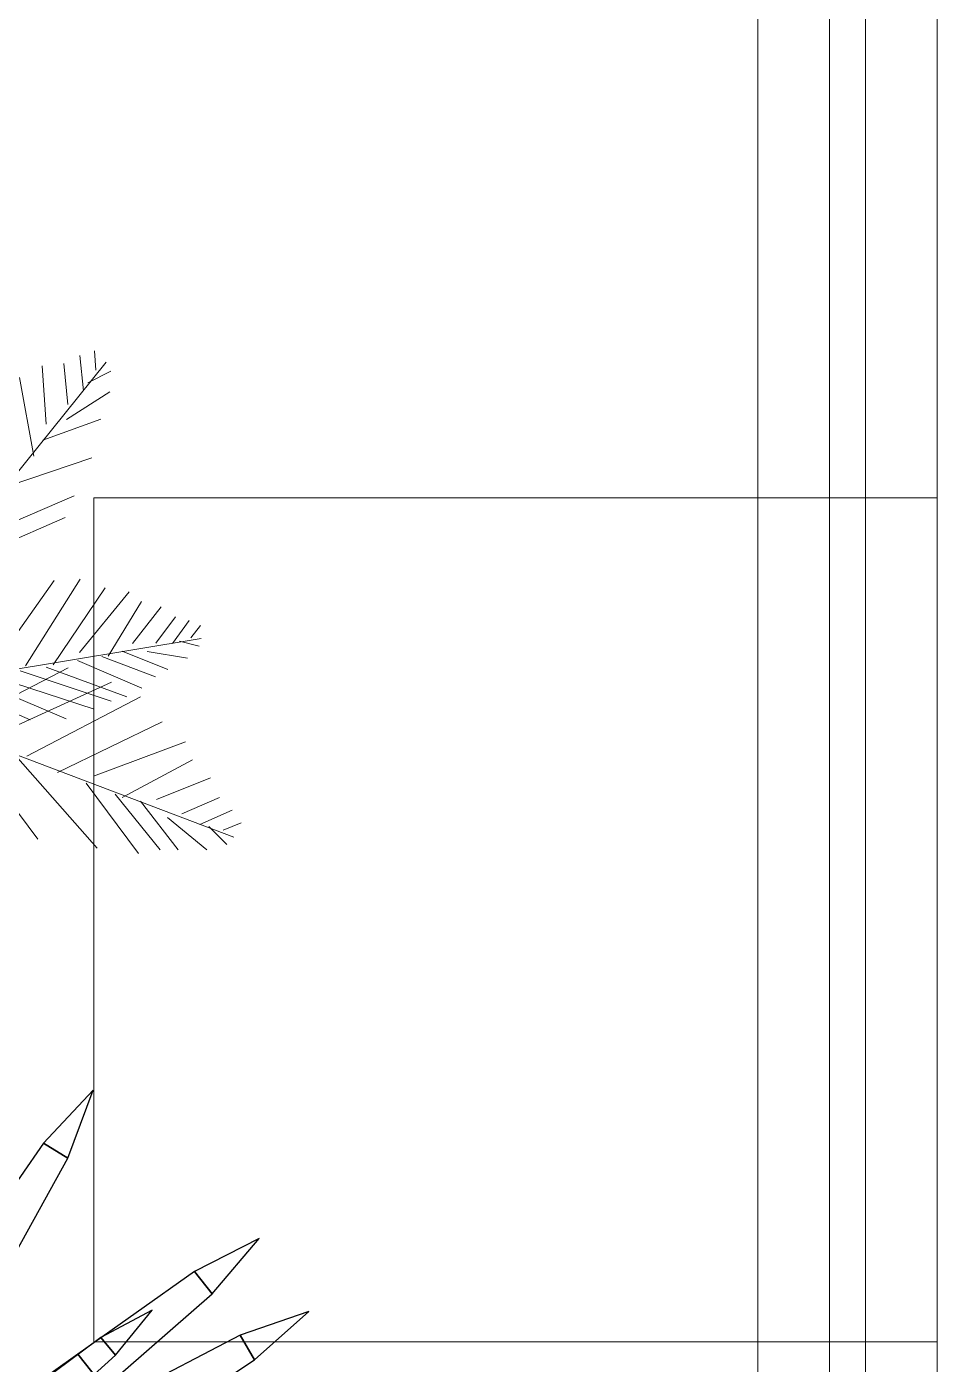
# Model space of a CAD drawing. Header units: inches. Extents: x -98933 to 1585249, y -3352739 to 192771.
# Drawn here: x 42622.83 to 42648.2, y 50141.36 to 50178.6 of the extents above; entities that cross this region are included whole.
import ezdxf

# ---------------------------------------------------------------- set-up
doc = ezdxf.new("R2010")
doc.units = ezdxf.units.IN
doc.header["$MEASUREMENT"] = 0
doc.layers.get('0').update_dxf_attribs({"lineweight": 0})
doc.layers.add('BOUNDARY', color=7, linetype='Continuous', lineweight=0, true_color=0x999900)
doc.layers.add('IFF-PLANTS', color=3, linetype='Continuous', lineweight=0)
doc.layers.add('Tital Bar', color=158, linetype='Continuous', lineweight=0)
doc.layers.add('PEJZAJ', color=7, linetype='Continuous')

# ---------------------------------------------------------------- blocks, each defined once
blk = doc.blocks.new('BITKI4')
at = {"color": 3}
for p, q in [((0.24336, 0.39659), (0.20732, 0.35808)), ((0.2249, 0.34718), (0.24336, 0.39659)), ((0.24336, 0.39659), (0.24336, 0.39659)), ((0.20732, 0.35808), (0.14844, 0.2729)), ((0.20732, 0.35808), (0.2249, 0.34718)), ((0.2249, 0.34718), (0.20732, 0.35808)), ((0.17481, 0.25655), (0.2249, 0.34718)), ((0.36387, 0.28887), (0.31684, 0.26501)), ((0.36387, 0.28887), (0.31684, 0.26501)), ((0.32963, 0.24876), (0.36387, 0.28887)), ((0.32963, 0.24876), (0.36387, 0.28887)), ((0.36387, 0.28887), (0.36387, 0.28887)), ((0.36387, 0.28887), (0.36387, 0.28887)), ((0.31684, 0.26501), (0.23237, 0.2051)), ((0.31684, 0.26501), (0.23237, 0.2051)), ((0.32963, 0.24876), (0.31684, 0.26501)), ((0.31684, 0.26501), (0.32963, 0.24876)), ((0.32963, 0.24876), (0.31684, 0.26501)), ((0.31684, 0.26501), (0.32963, 0.24876)), ((0.25156, 0.18072), (0.32963, 0.24876)), ((0.25156, 0.18072), (0.32963, 0.24876)), ((0.28625, 0.23687), (0.249, 0.21706)), ((0.25949, 0.20426), (0.28625, 0.23687)), ((0.28625, 0.23687), (0.28625, 0.23687)), ((0.39993, 0.23592), (0.35007, 0.21875)), ((0.36051, 0.20089), (0.39993, 0.23592)), ((0.39993, 0.23592), (0.39993, 0.23592)), ((0.249, 0.21706), (0.18236, 0.16785)), ((0.249, 0.21706), (0.25949, 0.20426)), ((0.25949, 0.20426), (0.249, 0.21706)), ((0.35007, 0.21875), (0.25818, 0.17101)), ((0.35007, 0.21875), (0.36051, 0.20089)), ((0.36051, 0.20089), (0.35007, 0.21875)), ((0.23237, 0.2051), (0.14791, 0.1452)), ((0.23237, 0.2051), (0.14791, 0.1452)), ((0.19809, 0.14864), (0.25949, 0.20426)), ((0.23237, 0.2051), (0.25156, 0.18072)), ((0.23237, 0.2051), (0.25156, 0.18072)), ((0.25156, 0.18072), (0.23237, 0.2051)), ((0.25156, 0.18072), (0.23237, 0.2051)), ((0.27384, 0.14422), (0.36051, 0.20089))]:
    blk.add_line(p, q, dxfattribs=at)
blk = doc.blocks.new('PALM')
at = {"layer": 'IFF-PLANTS', "linetype": 'ByBlock'}
for p, q in [((-109.5, -153.8), (109.3, 332.8)), ((96.3, 300.1), (96.3, 332.8)), ((106.1, 316.5), (128.9, 326.3)), ((66.9, 254.4), (73.4, 319.7)), ((57.1, 215.2), (47.3, 293.6)), ((89.7, 290.3), (132.2, 306.7)), ((40.7, 185.8), (30.9, 277.3)), ((83.2, 264.2), (132.2, 283.8)), ((24.4, 149.9), (8.1, 260.9)), ((73.4, 228.3), (142, 257.7)), ((44, 195.6), (142, 225)), ((-14.8, 65), (-24.6, 218.5)), ((37.5, 149.9), (151.8, 202.2)), ((-44.2, -23.2), (-70.3, 156.4)), ((8.1, 114), (148.6, 163)), ((-87.3, -125.4), (259.9, 122.9)), ((-5, 71.5), (151.8, 120.5)), ((176.4, 62.7), (201.2, 120.8)), ((199, 85.8), (229.8, 128.3)), ((237.7, 105.6), (250.9, 128.2)), ((93.3, 8.3), (139.5, 108.4)), ((127.6, 30.7), (161, 114)), ((153.3, 48.9), (183.4, 116.1)), ((251.1, 112.9), (270.8, 110.5)), ((36.9, -31.4), (98.5, 89.9)), ((66.3, -12.2), (121.3, 97.8)), ((214.2, 86), (256, 79.8)), ((229.3, 101.5), (265.2, 95.6)), ((-34.4, 16), (138.8, 81.3)), ((10.4, -61.4), (64.7, 73.3)), ((159.5, 54.4), (239.1, 35.3)), ((193, 65.1), (252.3, 57.8)), ((-13.6, -71.5), (31, 41.5)), ((-40.9, -19.9), (112.6, 29.1)), ((136.6, 25.4), (236.7, 15.5)), ((101.8, 12.4), (218.6, -10.3)), ((75.7, -11.7), (203.8, -40.9)), ((33, -38.2), (179, -62.8)), ((87.6, -172), (246.1, -110.2)), ((130.9, -178.6), (273.9, -121.8)), ((223.8, -189.6), (324.4, -139.8)), ((-106.4, -156.1), (424, -213.9)), ((296, -200.5), (367.5, -167)), ((336.3, -197.7), (400.5, -183.7)), ((273.4, -194.1), (331.6, -278.3)), ((388.9, -211.6), (420, -201.5)), ((313.5, -212), (362.7, -268.2)), ((350.7, -210.2), (384.5, -250.8)), ((377.6, -208.4), (406.2, -243.7)), ((407.5, -215.8), (423.8, -234.6))]:
    blk.add_line(p, q, dxfattribs=at)

msp = doc.modelspace()

# ---------------------------------------------------------------- linework, layer by layer
at = {"layer": 'BOUNDARY', "color": 7}
for p, q in [((42643.196, 49680.484), (42643.196, 50385.484)), ((42645.196, 49680.484), (42645.196, 50385.484)), ((42646.196, 49680.484), (42646.196, 50385.484)), ((42648.196, 49680.484), (42648.196, 50385.484))]:
    msp.add_line(p, q, dxfattribs=at)
at = {"layer": 'Tital Bar', "color": 7, "ltscale": 30}
msp.add_lwpolyline([(42624.696, 50141.984), (42648.196, 50141.984), (42648.196, 50165.484), (42624.696, 50165.484)], close=True, dxfattribs=at)

# ---------------------------------------------------------------- block references
at = {"layer": 'IFF-PLANTS', "color": 7, "xscale": -0.02172476840241558, "yscale": 0.02172476839041337, "zscale": 0.0217247683944911, "rotation": 225}
msp.add_blockref('PALM', (42621.812, 50159.464), dxfattribs=at)
at = {"layer": 'PEJZAJ', "color": 7, "xscale": 38.40000000002328, "yscale": 38.39999999999418, "zscale": 38.40000000000001}
msp.add_blockref('BITKI4', (42615.335, 50133.763), dxfattribs=at)

doc.saveas('drawing.dxf')
